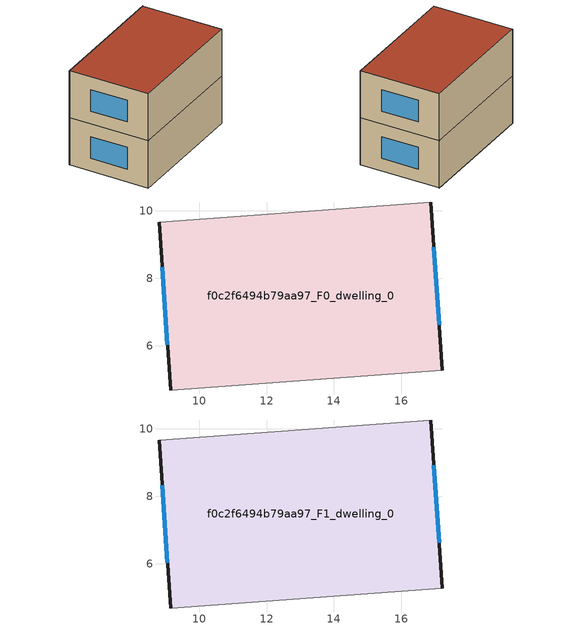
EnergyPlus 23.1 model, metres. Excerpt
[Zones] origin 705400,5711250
f0c2f6494b79aa97_F0_dwelling_0
 floor ground (EU_floor_Construction): 16.88,10.26 17.21,5.27 9.15,4.68 8.81,9.67 z0
 wall outside (EU_wall_Construction): 8.81,9.67 9.15,4.68 / 17.21,5.27 16.88,10.26 z0:3
 wall adiabatic (EU_wall_Construction): 9.15,4.68 17.21,5.27 / 16.88,10.26 8.81,9.67 z0:3
 window (EU_Window_Construction): 8.9,8.33 9.06,6.03 / 17.12,6.61 16.97,8.92 z0.81:2.19
f0c2f6494b79aa97_F1_dwelling_0
 floor to f0c2f6494b79aa97_F0_dwelling_0 (EU_floor_Construction): 16.88,10.26 17.21,5.27 9.15,4.68 8.81,9.67 z3
 wall outside (EU_wall_Construction): 8.81,9.67 9.15,4.68 / 17.21,5.27 16.88,10.26 z3:6
 wall adiabatic (EU_wall_Construction): 9.15,4.68 17.21,5.27 / 16.88,10.26 8.81,9.67 z3:6
 window (EU_Window_Construction): 8.9,8.33 9.06,6.03 / 17.12,6.61 16.97,8.92 z3.81:5.19
 roof outside (EU_roof_Construction): 17.21,5.27 16.88,10.26 8.81,9.67 9.15,4.68 z6
shading: 9.15,4.68 17.21,5.27 / 16.88,10.27 8.79,9.67 z0:6
[Building]
EU S2 Campaign: North Axis=0; Terrain=City; Solar Distribution=FullExterior
[Site:Location]
London: Latitude=51.5; Longitude=-0.5; Time Zone=0; Elevation=25
[SizingPeriod:WeatherFileDays]
AnnualSizingPeriod: Begin Month=1; Begin Day of Month=1; End Month=12; End Day of Month=31; Day of Week for Start Day=Monday; Use Weather File Daylight Saving Period=No; Use Weather File Rain and Snow Indicators=No
[MATERIAL]
EU_InternalMass_Material: Roughness=MediumRough; Thickness=0.1; Conductivity=1; Density=1800; Specific Heat=900; Thermal Absorptance=0.9; Solar Absorptance=0.7; Visible Absorptance=0.7
[MATERIAL:NOMASS] Roughness=MediumRough; Thermal Absorptance=0.9; Solar Absorptance=0.7; Visible Absorptance=0.7
Name | Thermal Resistance
EU_wall_NoMass | 0.555556
EU_roof_NoMass | 0.510204
EU_floor_NoMass | 1.68919
[WINDOWMATERIAL:SIMPLEGLAZINGSYSTEM]
EU_Window_SimpleGlazing: UFactor=3.96; Solar Heat Gain Coefficient=0.85; Visible Transmittance=0.85
[CONSTRUCTION]
EU_wall_Construction: EU_wall_NoMass
EU_roof_Construction: EU_roof_NoMass
EU_floor_Construction: EU_floor_NoMass
EU_Window_Construction: EU_Window_SimpleGlazing
EU_InternalMass_Construction: EU_InternalMass_Material
[ZONE] Type=1; Multiplier=1; Ceiling Height=autocalculate; Volume=121.367; Floor Area=autocalculate; Part of Total Floor Area=Yes
f0c2f6494b79aa97_F0_dwelling_0; f0c2f6494b79aa97_F1_dwelling_0
[INTERNALMASS] Construction=EU_InternalMass_Construction; Surface Area=40.4561
Name | Zone or ZoneList
f0c2f6494b79aa97_F0_dwelling_0_EU_InternalMass | f0c2f6494b79aa97_F0_dwelling_0
f0c2f6494b79aa97_F1_dwelling_0_EU_InternalMass | f0c2f6494b79aa97_F1_dwelling_0
[OTHEREQUIPMENT] Fuel Type=Electricity; Design Level Calculation Method=Watts/Area; Power per Zone Floor Area=1; Fraction Latent=0; Fraction Radiant=0; Fraction Lost=0; Carbon Dioxide Generation Rate=0; EndUse Subcategory=EU_Step8_InternalGains
Name | Zone or ZoneList or Space or SpaceList | Schedule
EU_Step8_InternalGain_f0c2f6494b79aa97_F0_dwelling_0_f000 | f0c2f6494b79aa97_F0_dwelling_0 | EU_Step8_GainSchedule_f0c2f6494b79aa97_F0_dwelling_0_f000
EU_Step8_InternalGain_f0c2f6494b79aa97_F1_dwelling_0_f000 | f0c2f6494b79aa97_F1_dwelling_0 | EU_Step8_GainSchedule_f0c2f6494b79aa97_F1_dwelling_0_f000
[ZONEVENTILATION:DESIGNFLOWRATE] Schedule=EU_AlwaysOn; Design Flow Rate Calculation Method=AirChanges/Hour; Air Changes per Hour=0.48; Ventilation Type=Natural; Fan Pressure Rise=0; Fan Total Efficiency=1; Constant Term Coefficient=1; Temperature Term Coefficient=0; Velocity Term Coefficient=0; Velocity Squared Term Coefficient=0; Minimum Indoor Temperature=-100; Maximum Indoor Temperature=100; Delta Temperature=-100; Minimum Outdoor Temperature=-100; Maximum Outdoor Temperature=100; Maximum Wind Speed=40
Name | Zone or ZoneList or Space or SpaceList
EU_ConstantAir_f0c2f6494b79aa97_F0_dwelling_0 | f0c2f6494b79aa97_F0_dwelling_0
EU_ConstantAir_f0c2f6494b79aa97_F1_dwelling_0 | f0c2f6494b79aa97_F1_dwelling_0
[HVACTEMPLATE:THERMOSTAT] Constant Heating Setpoint=20; Constant Cooling Setpoint=50
EU_HeatOnly_f0c2f6494b79aa97_F0_dwelling_0; EU_HeatOnly_f0c2f6494b79aa97_F1_dwelling_0
[HVACTEMPLATE:ZONE:IDEALLOADSAIRSYSTEM] System Availability Schedule=EU_AlwaysOn; Maximum Heating Supply Air Temperature=50; Minimum Cooling Supply Air Temperature=13; Maximum Heating Supply Air Humidity Ratio=0.0156; Minimum Cooling Supply Air Humidity Ratio=0.0077; Heating Limit=NoLimit; Cooling Limit=NoLimit; Heating Availability Schedule=EU_AlwaysOn; Cooling Availability Schedule=EU_CoolingOff; Dehumidification Control Type=ConstantSensibleHeatRatio; Cooling Sensible Heat Ratio=0.7; Dehumidification Setpoint=60; Humidification Control Type=None; Humidification Setpoint=30; Outdoor Air Method=None; Outdoor Air Flow Rate per Person=0.00944; Outdoor Air Flow Rate per Zone Floor Area=0; Outdoor Air Flow Rate per Zone=0; Demand Controlled Ventilation Type=None; Outdoor Air Economizer Type=NoEconomizer; Heat Recovery Type=None; Sensible Heat Recovery Effectiveness=0.7; Latent Heat Recovery Effectiveness=0.65
Name | Template Thermostat
f0c2f6494b79aa97_F0_dwelling_0 | EU_HeatOnly_f0c2f6494b79aa97_F0_dwelling_0
f0c2f6494b79aa97_F1_dwelling_0 | EU_HeatOnly_f0c2f6494b79aa97_F1_dwelling_0
[SIZING:ZONE] Zone Cooling Design Supply Air Temperature Input Method=SupplyAirTemperature; Zone Cooling Design Supply Air Temperature=13; Zone Heating Design Supply Air Temperature Input Method=SupplyAirTemperature; Zone Heating Design Supply Air Temperature=50; Zone Cooling Design Supply Air Humidity Ratio=0.008; Zone Heating Design Supply Air Humidity Ratio=0.008; Cooling Design Air Flow Method=DesignDay; Cooling Design Air Flow Rate=0; Cooling Minimum Air Flow per Zone Floor Area=0.000762; Cooling Minimum Air Flow=0; Cooling Minimum Air Flow Fraction=0.2; Heating Design Air Flow Method=DesignDay; Heating Design Air Flow Rate=0; Heating Maximum Air Flow per Zone Floor Area=0.002032; Heating Maximum Air Flow=0.141576; Heating Maximum Air Flow Fraction=0.3; Account for Dedicated Outdoor Air System=No; Dedicated Outdoor Air System Control Strategy=NeutralSupplyAir; Dedicated Outdoor Air Low Setpoint Temperature for Design=autosize; Dedicated Outdoor Air High Setpoint Temperature for Design=autosize; Zone Load Sizing Method=Sensible Load Only No Latent Load; Zone Latent Cooling Design Supply Air Humidity Ratio Input Method=HumidityRatioDifference; Zone Cooling Design Supply Air Humidity Ratio Difference=0.005; Zone Latent Heating Design Supply Air Humidity Ratio Input Method=HumidityRatioDifference; Zone Humidification Design Supply Air Humidity Ratio Difference=0.005
f0c2f6494b79aa97_F0_dwelling_0; f0c2f6494b79aa97_F1_dwelling_0
[SCHEDULE:CONSTANT]
Name | Hourly Value
EU_AlwaysOn | 1
EU_CoolingOff | 0
[SCHEDULE:FILE] Column Number=1; Rows to Skip at Top=0; Number of Hours of Data=8760; Column Separator=Comma; Interpolate to Timestep=No; Minutes per Item=60; Adjust Schedule for Daylight Savings=Yes
Name | File
EU_Step8_GainSchedule_f0c2f6494b79aa97_F0_dwelling_0_f000 | ../../schedules/f0c2f6494b79aa97/f0c2f6494b79aa97_F0_dwelling_0_f000_gain.csv
EU_Step8_GainSchedule_f0c2f6494b79aa97_F1_dwelling_0_f000 | ../../schedules/f0c2f6494b79aa97/f0c2f6494b79aa97_F1_dwelling_0_f000_gain.csv
